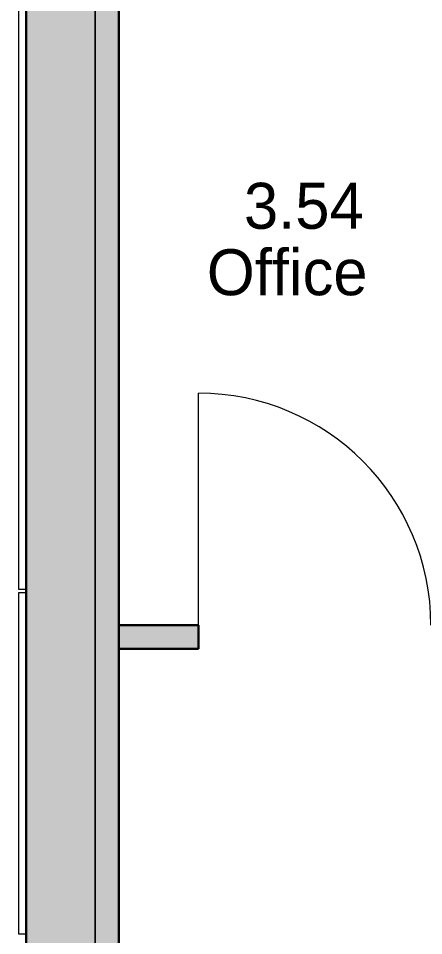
# Model space of a CAD drawing. Header units: millimetres. Extents: x 155927 to 317870, y -36033 to 97293.
# Drawn here: x 156427 to 158188, y 28558 to 32548 of the extents above; entities that cross this region are included whole.
import ezdxf

# ---------------------------------------------------------------- set-up
doc = ezdxf.new("R2010")
doc.units = ezdxf.units.MM
doc.header["$MEASUREMENT"] = 0
for name, color, linetype, lineweight in [('A-AREA-IDEN', 7, 'CONTINUOUS', 9), ('A-DOOR', 4, 'CONTINUOUS', 9), ('A-GLAZ-CURT', 7, 'CONTINUOUS', 9), ('A-WALL', 7, 'CONTINUOUS', 9), ('A-WALL-PATT', 7, 'CONTINUOUS', 9), ('I-WALL', 7, 'CONTINUOUS', 9)]:
    doc.layers.add(name, color=color, linetype=linetype, lineweight=lineweight)
doc.styles.add('Century Gothic', font='GOTHIC.TTF', dxfattribs={"height": 200})

msp = doc.modelspace()

# ---------------------------------------------------------------- hatches: boundary and pattern name
at = {"layer": 'A-WALL-PATT'}
h = msp.add_hatch(color=256, dxfattribs=at)
h.paths.add_polyline_path([(156474.5, 9267.6), (156760.8, 9267.6), (156760.8, 13645.6), (156460.8, 13645.6), (156460.8, 9267.6)], flags=0)
h.paths.add_polyline_path([(156474.5, 14969.6), (156760.8, 14969.6), (156760.8, 16290.6), (156460.8, 16290.6), (156460.8, 14969.6), (156465.3, 14969.6)], flags=0)
h.paths.add_polyline_path([(156760.8, 25449.6), (156760.8, 26790.6), (156460.8, 26790.6), (156460.8, 25449.6), (156474.5, 25449.6)], flags=0)
h.paths.add_polyline_path([(156460.8, 28449.6), (156760.8, 28449.6), (156760.8, 34347.6), (156460.8, 34347.6), (156460.8, 28906.5)], flags=0)
h = msp.add_hatch(color=256, dxfattribs=at)
h.paths.add_polyline_path([(156862.8, 9369.6), (156862.8, 13665.6), (156812, 13665.6), (156811.8, 13645.6), (156760.8, 13645.6), (156760.8, 9369.6)], flags=0)
h.paths.add_polyline_path([(156812, 14949.6), (156862.8, 14949.6), (156862.8, 16290.6), (156760.8, 16290.6), (156760.8, 14969.6), (156811.8, 14969.6)], flags=0)
h.paths.add_polyline_path([(156862.8, 25449.6), (156862.8, 26790.6), (156760.8, 26790.6), (156760.8, 25449.6)], flags=0)
h.paths.add_polyline_path([(156760.8, 28449.6), (156862.8, 28449.6), (156862.8, 34245.6), (156760.8, 34245.6), (156760.8, 28906.5)], flags=0)
h = msp.add_hatch(color=256, dxfattribs=at)
h.paths.add_polyline_path([(166100.3, 29805.6), (167502.4, 29805.6), (167502.4, 29907.6), (166100.3, 29907.6)], flags=0)
h.paths.add_polyline_path([(164753.3, 29805.6), (165090.3, 29805.6), (165090.3, 29907.6), (164753.3, 29907.6)], flags=0)
h.paths.add_polyline_path([(162121.3, 29805.6), (163743.3, 29805.6), (163743.3, 29907.6), (162121.3, 29907.6)], flags=0)
h.paths.add_polyline_path([(161111.3, 29805.6), (161111.3, 29907.6), (158219.8, 29907.6), (158219.8, 29805.6), (160684.6, 29805.6)], flags=0)
h.paths.add_polyline_path([(156862.8, 29805.6), (157209.8, 29805.6), (157209.8, 29907.6), (156862.8, 29907.6)], flags=0)

# ---------------------------------------------------------------- linework, layer by layer
at = {"layer": 'A-DOOR'}
msp.add_line((157209.8, 29907.6), (157209.8, 30917.6), dxfattribs=at)
msp.add_arc((157209.8, 29907.6), 1010, 0, 90, dxfattribs=at)
at = {"layer": 'A-GLAZ-CURT', "lineweight": 20}
for p, q in [((156426.8, 33049.6), (156426.8, 30065.6)), ((156460.8, 30065.6), (156460.8, 33049.6)), ((156426.8, 30065.6), (156460.8, 30065.6)), ((156426.8, 30049.6), (156426.8, 28565.6)), ((156460.8, 30049.6), (156426.8, 30049.6)), ((156460.8, 28565.6), (156460.8, 30049.6)), ((156426.8, 28565.6), (156460.8, 28565.6))]:
    msp.add_line(p, q, dxfattribs=at)
at = {"layer": 'A-WALL', "lineweight": 30}
msp.add_line((156460.8, 34347.6), (156460.8, 28449.6), dxfattribs=at)
at = {"layer": 'A-WALL'}
msp.add_line((156760.8, 28449.6), (156760.8, 34245.6), dxfattribs=at)
at = {"layer": 'I-WALL'}
msp.add_line((156760.8, 34245.6), (156760.8, 28449.6), dxfattribs=at)
at = {"layer": 'I-WALL', "lineweight": 30}
for p, q in [((156862.8, 28449.6), (156862.8, 34245.6)), ((157209.8, 29907.6), (156862.8, 29907.6)), ((156862.8, 29907.6), (156862.8, 29805.6)), ((157209.8, 29805.6), (157209.8, 29907.6)), ((156862.8, 29805.6), (157209.8, 29805.6))]:
    msp.add_line(p, q, dxfattribs=at)

# ---------------------------------------------------------------- texts
at = {"layer": 'A-AREA-IDEN', "style": 'Century Gothic'}
for s, p in [('3.54', (157407.3, 31632.7)), ('Office', (157246.1, 31343.7))]:
    msp.add_text(s, height=200, dxfattribs=at).set_placement(p)

doc.saveas('drawing.dxf')
